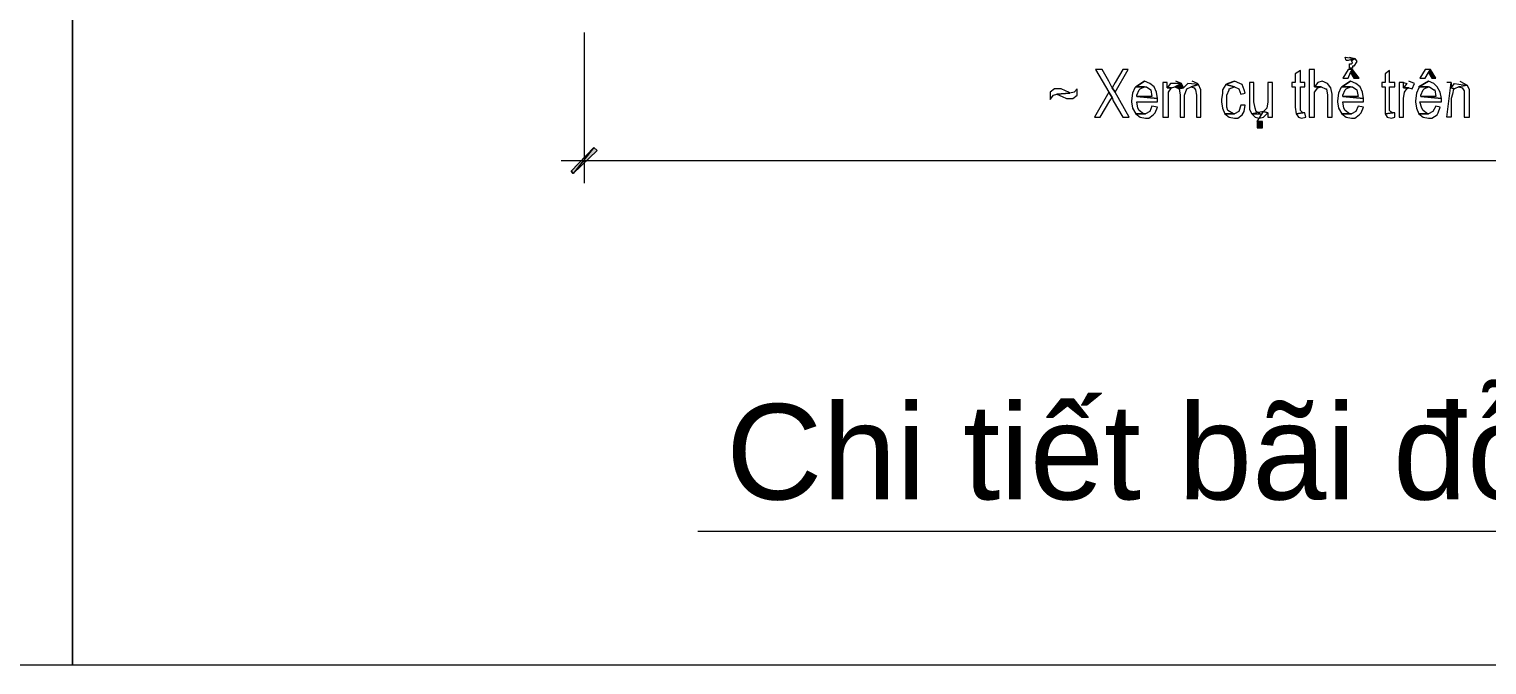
# Model space of a CAD drawing. Header units: millimetres. Extents: x 5121 to 246734, y -48180 to 129206.
# Drawn here: x 173966 to 174066.7, y 2173.7 to 2217.6 of the extents above; entities that cross this region are included whole.
import ezdxf

# ---------------------------------------------------------------- set-up
doc = ezdxf.new("R2010")
doc.units = ezdxf.units.MM
for name, color, linetype, lineweight in [('PCCC_241204-CHI TIET CAU TAO PCCC_dwg-1', 250, 'Continuous', 18), ('PDF_Geometry', 250, 'Continuous', 18), ('PDF_Solid Fills', 250, 'Continuous', 18), ('PDF_Text-1', 7, 'Continuous', 18)]:
    doc.layers.add(name, color=color, linetype=linetype, lineweight=lineweight)
doc.styles.add('Arial_5', font='arial_0.ttf', dxfattribs={"height": 6.589892})

# ---------------------------------------------------------------- blocks, each defined once
blk = doc.blocks.new('PCCC_241204-CHI TIET CAU TAO PCCC_dwg-1605646-PCCC-CHI TIẾT CÂU TẠO PCCC')
at = {"layer": 'PDF_Solid Fills'}
for points in [[(3357.63, 2214.22), (3357.18, 2214.82), (3357.03, 2214.6), (3357.26, 2214.22)], [(3362.94, 2214.22), (3362.57, 2214.82), (3362.42, 2214.6), (3362.65, 2214.22)], [(3345.21, 2213.48), (3345.51, 2213.55), (3345.36, 2213.85), (3344.91, 2213.62)], [(3350.97, 2210.78), (3350.97, 2211.23), (3350.6, 2211.23), (3350.6, 2210.78)], [(3303.37, 2207.64), (3303.22, 2207.79), (3304.79, 2209.43)], [(3303.37, 2207.64), (3305.01, 2209.21), (3304.79, 2209.43)]]:
    blk.add_hatch(color=256, dxfattribs=at).paths.add_polyline_path(points)
at = {"layer": 'PDF_Geometry'}
for p, q in [((3304.12, 2217.37), (3304.12, 2206.96)), ((3302.54, 2208.54), (3438.54, 2208.54)), ((3431.13, 2182.94), (3311.97, 2182.94))]:
    blk.add_line(p, q, dxfattribs=at)
at = {"layer": 'PDF_Geometry', "flags": 128}
for points in [[(3075.84, 2173.73), (3268.79, 2173.73), (3268.79, 2538.31), (3075.84, 2538.31)], [(3268.79, 2173.73), (3461.74, 2173.73), (3461.74, 2283.16), (3268.79, 2283.16)], [(3339.89, 2214.82), (3339.44, 2214.82), (3340.34, 2213.25), (3340.57, 2212.88), (3340.64, 2212.65), (3341.31, 2211.53), (3341.76, 2211.53), (3340.79, 2213.25), (3340.57, 2213.55), (3340.34, 2214)], [(3341.69, 2214.82), (3341.31, 2214.82), (3340.79, 2213.92), (3340.57, 2213.55), (3340.79, 2213.25)], [(3353.59, 2214.75), (3353.21, 2214.52), (3353.21, 2213.92), (3352.99, 2213.92), (3352.99, 2213.62), (3353.21, 2213.62), (3353.21, 2212.2), (3353.29, 2211.75), (3353.74, 2211.83), (3353.66, 2211.9), (3353.59, 2211.98), (3353.59, 2212.2), (3353.59, 2213.62), (3353.89, 2213.62), (3353.89, 2213.92), (3353.59, 2213.92)], [(3354.56, 2214.82), (3354.19, 2214.82), (3354.19, 2211.53), (3354.56, 2211.53), (3354.56, 2212.8), (3354.56, 2213.25), (3354.79, 2213.55), (3355.01, 2213.62), (3354.56, 2213.62)], [(3357.18, 2214.82), (3356.88, 2214.82), (3356.51, 2214.22), (3356.88, 2214.22), (3357.03, 2214.6), (3357.18, 2214.82), (3357.03, 2214.6), (3357.26, 2214.22), (3357.63, 2214.22)], [(3359.73, 2214.75), (3359.43, 2214.52), (3359.43, 2213.92), (3359.2, 2213.92), (3359.2, 2213.62), (3359.43, 2213.62), (3359.43, 2212.2), (3359.43, 2211.75), (3359.95, 2211.83), (3359.8, 2211.9), (3359.73, 2211.98), (3359.73, 2212.2), (3359.73, 2213.62), (3360.1, 2213.62), (3360.1, 2213.92), (3359.73, 2213.92)], [(3362.57, 2214.82), (3362.2, 2214.82), (3361.82, 2214.22), (3362.2, 2214.22), (3362.42, 2214.6), (3362.57, 2214.82), (3362.42, 2214.6), (3362.65, 2214.22), (3362.94, 2214.22)], [(3336.82, 2213.48), (3336.6, 2213.48), (3336.3, 2213.25), (3336.3, 2212.73), (3336.52, 2213.03), (3336.75, 2213.1), (3337.65, 2213.18), (3337.57, 2213.25), (3337.35, 2213.33), (3337.05, 2213.48)], [(3338.17, 2213.48), (3337.95, 2213.25), (3337.65, 2213.18), (3336.75, 2213.1), (3337.12, 2212.95), (3337.42, 2212.8), (3337.65, 2212.8), (3337.87, 2212.8), (3338.17, 2213.03)], [(3344.38, 2213.92), (3344.08, 2213.92), (3344.08, 2211.53), (3344.46, 2211.53), (3344.46, 2212.73), (3344.46, 2212.8), (3344.46, 2213.25), (3344.68, 2213.55), (3344.38, 2213.55)], [(3350.37, 2213.92), (3350.07, 2213.92), (3350.07, 2212.05), (3350.22, 2211.75), (3350.82, 2211.75), (3350.52, 2211.9), (3350.45, 2212.13), (3350.37, 2212.58)], [(3351.64, 2213.92), (3351.34, 2213.92), (3351.34, 2212.58), (3351.27, 2212.13), (3351.04, 2211.9), (3351.34, 2211.83), (3351.34, 2211.53), (3351.64, 2211.53)], [(3355.09, 2214), (3354.79, 2213.92), (3354.56, 2213.62), (3355.01, 2213.62), (3355.31, 2213.48), (3355.39, 2213.48), (3355.46, 2213.03), (3355.46, 2211.53), (3355.76, 2211.53), (3355.76, 2213.03), (3355.76, 2213.1), (3355.68, 2213.55), (3355.46, 2213.85)], [(3340.34, 2213.25), (3339.37, 2211.53), (3339.74, 2211.53), (3340.42, 2212.65), (3340.57, 2212.88)], [(3343.33, 2212.28), (3343.19, 2211.9), (3342.89, 2211.75), (3342.21, 2211.75), (3342.51, 2211.53), (3342.89, 2211.45), (3343.11, 2211.45), (3343.41, 2211.68), (3343.56, 2211.83), (3343.71, 2212.2)], [(3349.47, 2212.35), (3349.32, 2211.9), (3349.02, 2211.75), (3348.35, 2211.75), (3348.65, 2211.53), (3349.02, 2211.45), (3349.25, 2211.45), (3349.55, 2211.68), (3349.7, 2211.9), (3349.77, 2212.35)], [(3353.89, 2211.83), (3353.74, 2211.83), (3353.29, 2211.75), (3353.44, 2211.53), (3353.66, 2211.45), (3353.96, 2211.53)], [(3357.56, 2212.28), (3357.41, 2211.9), (3357.11, 2211.75), (3356.43, 2211.75), (3356.73, 2211.53), (3357.11, 2211.45), (3357.33, 2211.45), (3357.63, 2211.68), (3357.78, 2211.83), (3357.93, 2212.2)], [(3360.1, 2211.83), (3359.95, 2211.83), (3359.43, 2211.75), (3359.58, 2211.53), (3359.88, 2211.45), (3360.1, 2211.53)], [(3362.94, 2212.28), (3362.72, 2211.9), (3362.42, 2211.75), (3361.75, 2211.75), (3362.05, 2211.53), (3362.42, 2211.45), (3362.65, 2211.45), (3363.02, 2211.68), (3363.09, 2211.83), (3363.24, 2212.2)], [(3305.01, 2209.21), (3304.79, 2209.43), (3303.22, 2207.79), (3303.37, 2207.64)]]:
    blk.add_lwpolyline(points, close=True, dxfattribs=at)
for points in [[(3356.96, 2215.65), (3357.33, 2215.57), (3356.88, 2215.42), (3356.73, 2215.42), (3356.66, 2215.65), (3357.33, 2215.57), (3357.48, 2215.35), (3357.26, 2215.05), (3357.18, 2215.05), (3357.18, 2214.9), (3356.96, 2214.9), (3356.96, 2215.2), (3357.11, 2215.2), (3357.18, 2215.27), (3357.11, 2215.42), (3357.33, 2215.57), (3356.88, 2215.42)], [(3342.21, 2213.62), (3342.14, 2213.55), (3341.99, 2213.18), (3341.91, 2212.65), (3341.91, 2212.58), (3341.99, 2212.13), (3342.21, 2211.75), (3342.89, 2211.75), (3342.74, 2211.75), (3342.44, 2211.98), (3342.36, 2212.13), (3342.29, 2212.58), (3343.71, 2212.58), (3343.71, 2212.73), (3343.71, 2212.8), (3342.29, 2212.95), (3342.29, 2213.03), (3342.44, 2213.4), (3342.51, 2213.48), (3342.81, 2213.62), (3342.21, 2213.62), (3342.81, 2214), (3342.21, 2213.62), (3342.81, 2213.62), (3342.96, 2213.62), (3343.26, 2213.4), (3343.33, 2212.95), (3342.29, 2212.95), (3343.71, 2212.8), (3343.63, 2213.25), (3343.48, 2213.62), (3343.19, 2213.85), (3342.81, 2214)], [(3345.36, 2213.85), (3344.91, 2213.62), (3345.21, 2213.48), (3345.51, 2213.55), (3345.36, 2213.85), (3344.61, 2213.85), (3344.38, 2213.55), (3344.68, 2213.55), (3344.91, 2213.62), (3345.36, 2213.85), (3344.98, 2214)], [(3346.55, 2213.77), (3346.03, 2213.62), (3346.25, 2213.55), (3346.33, 2213.4), (3346.4, 2213.03), (3346.4, 2211.53), (3346.7, 2211.53), (3346.7, 2213.18), (3346.7, 2213.4), (3346.55, 2213.77), (3345.8, 2213.85), (3345.51, 2213.55), (3345.21, 2213.48), (3345.28, 2213.03), (3345.28, 2211.53), (3345.58, 2211.53), (3345.58, 2212.88), (3345.58, 2213.03), (3345.73, 2213.48), (3346.03, 2213.62), (3346.55, 2213.77), (3346.48, 2213.85), (3346.1, 2214)], [(3348.42, 2213.77), (3348.2, 2213.4), (3348.2, 2213.18), (3348.13, 2212.73), (3348.13, 2212.58), (3348.2, 2212.13), (3348.35, 2211.75), (3349.02, 2211.75), (3348.95, 2211.75), (3348.57, 2211.98), (3348.5, 2212.2), (3348.5, 2212.73), (3348.5, 2213.03), (3348.65, 2213.4), (3348.65, 2213.48), (3349.02, 2213.62), (3348.42, 2213.77), (3349.02, 2214), (3348.57, 2213.85), (3348.42, 2213.77), (3349.02, 2213.62), (3349.32, 2213.48), (3349.47, 2213.1), (3349.77, 2213.18), (3349.7, 2213.4), (3349.55, 2213.77), (3349.4, 2213.85), (3349.02, 2214)], [(3356.43, 2213.62), (3356.36, 2213.55), (3356.21, 2213.18), (3356.13, 2212.65), (3356.13, 2212.58), (3356.21, 2212.13), (3356.43, 2211.75), (3357.11, 2211.75), (3356.96, 2211.75), (3356.66, 2211.98), (3356.58, 2212.13), (3356.51, 2212.58), (3357.93, 2212.58), (3357.93, 2212.73), (3357.93, 2212.8), (3356.51, 2212.95), (3356.51, 2213.03), (3356.66, 2213.4), (3356.73, 2213.48), (3357.03, 2213.62), (3356.43, 2213.62), (3357.03, 2214), (3356.43, 2213.62), (3357.03, 2213.62), (3357.18, 2213.62), (3357.48, 2213.4), (3357.56, 2212.95), (3356.51, 2212.95), (3357.93, 2212.8), (3357.86, 2213.25), (3357.71, 2213.62), (3357.41, 2213.85), (3357.03, 2214)], [(3360.7, 2213.92), (3360.4, 2213.92), (3360.4, 2211.53), (3360.7, 2211.53), (3360.7, 2212.73), (3360.7, 2212.8), (3360.77, 2213.25), (3360.92, 2213.48), (3361.07, 2213.55), (3360.7, 2213.55), (3360.7, 2213.92), (3360.92, 2213.85), (3360.7, 2213.55), (3361.07, 2213.55), (3361.3, 2213.48), (3361.45, 2213.85), (3361.07, 2214)], [(3361.75, 2213.62), (3361.75, 2213.55), (3361.6, 2213.18), (3361.52, 2212.65), (3361.52, 2212.58), (3361.6, 2212.13), (3361.75, 2211.75), (3362.42, 2211.75), (3362.35, 2211.75), (3362.05, 2211.98), (3361.97, 2212.13), (3361.82, 2212.58), (3363.32, 2212.58), (3363.32, 2212.73), (3363.32, 2212.8), (3361.9, 2212.95), (3361.9, 2213.03), (3362.05, 2213.4), (3362.12, 2213.48), (3362.42, 2213.62), (3361.75, 2213.62), (3362.42, 2214), (3361.75, 2213.62), (3362.42, 2213.62), (3362.5, 2213.62), (3362.79, 2213.4), (3362.87, 2213.4), (3362.94, 2212.95), (3361.9, 2212.95), (3363.32, 2212.8), (3363.24, 2213.25), (3363.02, 2213.62), (3362.79, 2213.85), (3362.42, 2214)], [(3363.99, 2213.92), (3363.99, 2213.55), (3364.22, 2213.48), (3364.14, 2213.48), (3364.07, 2213.1), (3363.99, 2212.8), (3363.99, 2211.53), (3363.69, 2211.53), (3363.99, 2213.92), (3363.69, 2213.92)], [(3364.59, 2214), (3364.89, 2213.85), (3365.12, 2213.7), (3364.52, 2213.62), (3364.22, 2213.48), (3363.99, 2213.55), (3364.22, 2213.85), (3365.12, 2213.7), (3364.52, 2213.62), (3364.74, 2213.55), (3364.89, 2213.33), (3364.89, 2212.95), (3364.89, 2211.53), (3365.26, 2211.53), (3365.26, 2212.95), (3365.26, 2213.4), (3365.12, 2213.7)], [(3350.6, 2211.23), (3350.6, 2210.78), (3350.97, 2210.78), (3350.97, 2211.23), (3350.6, 2211.23), (3351.04, 2211.9), (3350.22, 2211.75), (3350.45, 2211.53), (3350.74, 2211.45), (3351.04, 2211.53), (3351.34, 2211.83), (3351.04, 2211.9)]]:
    blk.add_lwpolyline(points, dxfattribs=at)
at = {"layer": 'PDF_Solid Fills'}
for p, q in [((3357.18, 2214.82), (3357.03, 2214.6)), ((3357.03, 2214.6), (3357.26, 2214.22)), ((3357.63, 2214.22), (3357.18, 2214.82)), ((3362.57, 2214.82), (3362.42, 2214.6)), ((3362.42, 2214.6), (3362.65, 2214.22)), ((3362.94, 2214.22), (3362.57, 2214.82)), ((3345.36, 2213.85), (3344.91, 2213.62)), ((3344.91, 2213.62), (3345.21, 2213.48)), ((3345.21, 2213.48), (3345.51, 2213.55)), ((3345.51, 2213.55), (3345.36, 2213.85)), ((3357.26, 2214.22), (3357.63, 2214.22)), ((3362.65, 2214.22), (3362.94, 2214.22)), ((3350.97, 2211.23), (3350.6, 2211.23)), ((3350.6, 2211.23), (3350.6, 2210.78)), ((3350.6, 2210.78), (3350.97, 2210.78)), ((3350.97, 2210.78), (3350.97, 2211.23)), ((3303.22, 2207.79), (3304.79, 2209.43)), ((3304.79, 2209.43), (3303.37, 2207.64)), ((3304.79, 2209.43), (3303.37, 2207.64)), ((3303.37, 2207.64), (3305.01, 2209.21)), ((3305.01, 2209.21), (3304.79, 2209.43)), ((3303.37, 2207.64), (3303.22, 2207.79))]:
    blk.add_line(p, q, dxfattribs=at)
at = {"layer": 'PDF_Text-1', "insert": (3313.92, 2191.73), "char_height": 6.5899, "width": 136.1888, "attachment_point": 1, "line_spacing_factor": 0.941778, "style": 'Arial_5'}
blk.add_mtext('Chi ti\\fArial|b0|i0|c254|p34|;ết bãi đỗ xe chữa cháy', dxfattribs=at)

msp = doc.modelspace()

# ---------------------------------------------------------------- block references
at = {"layer": 'PCCC_241204-CHI TIET CAU TAO PCCC_dwg-1'}
msp.add_blockref('PCCC_241204-CHI TIET CAU TAO PCCC_dwg-1605646-PCCC-CHI TIẾT CÂU TẠO PCCC', (170700.2, 0), dxfattribs=at)

doc.saveas('drawing.dxf')
